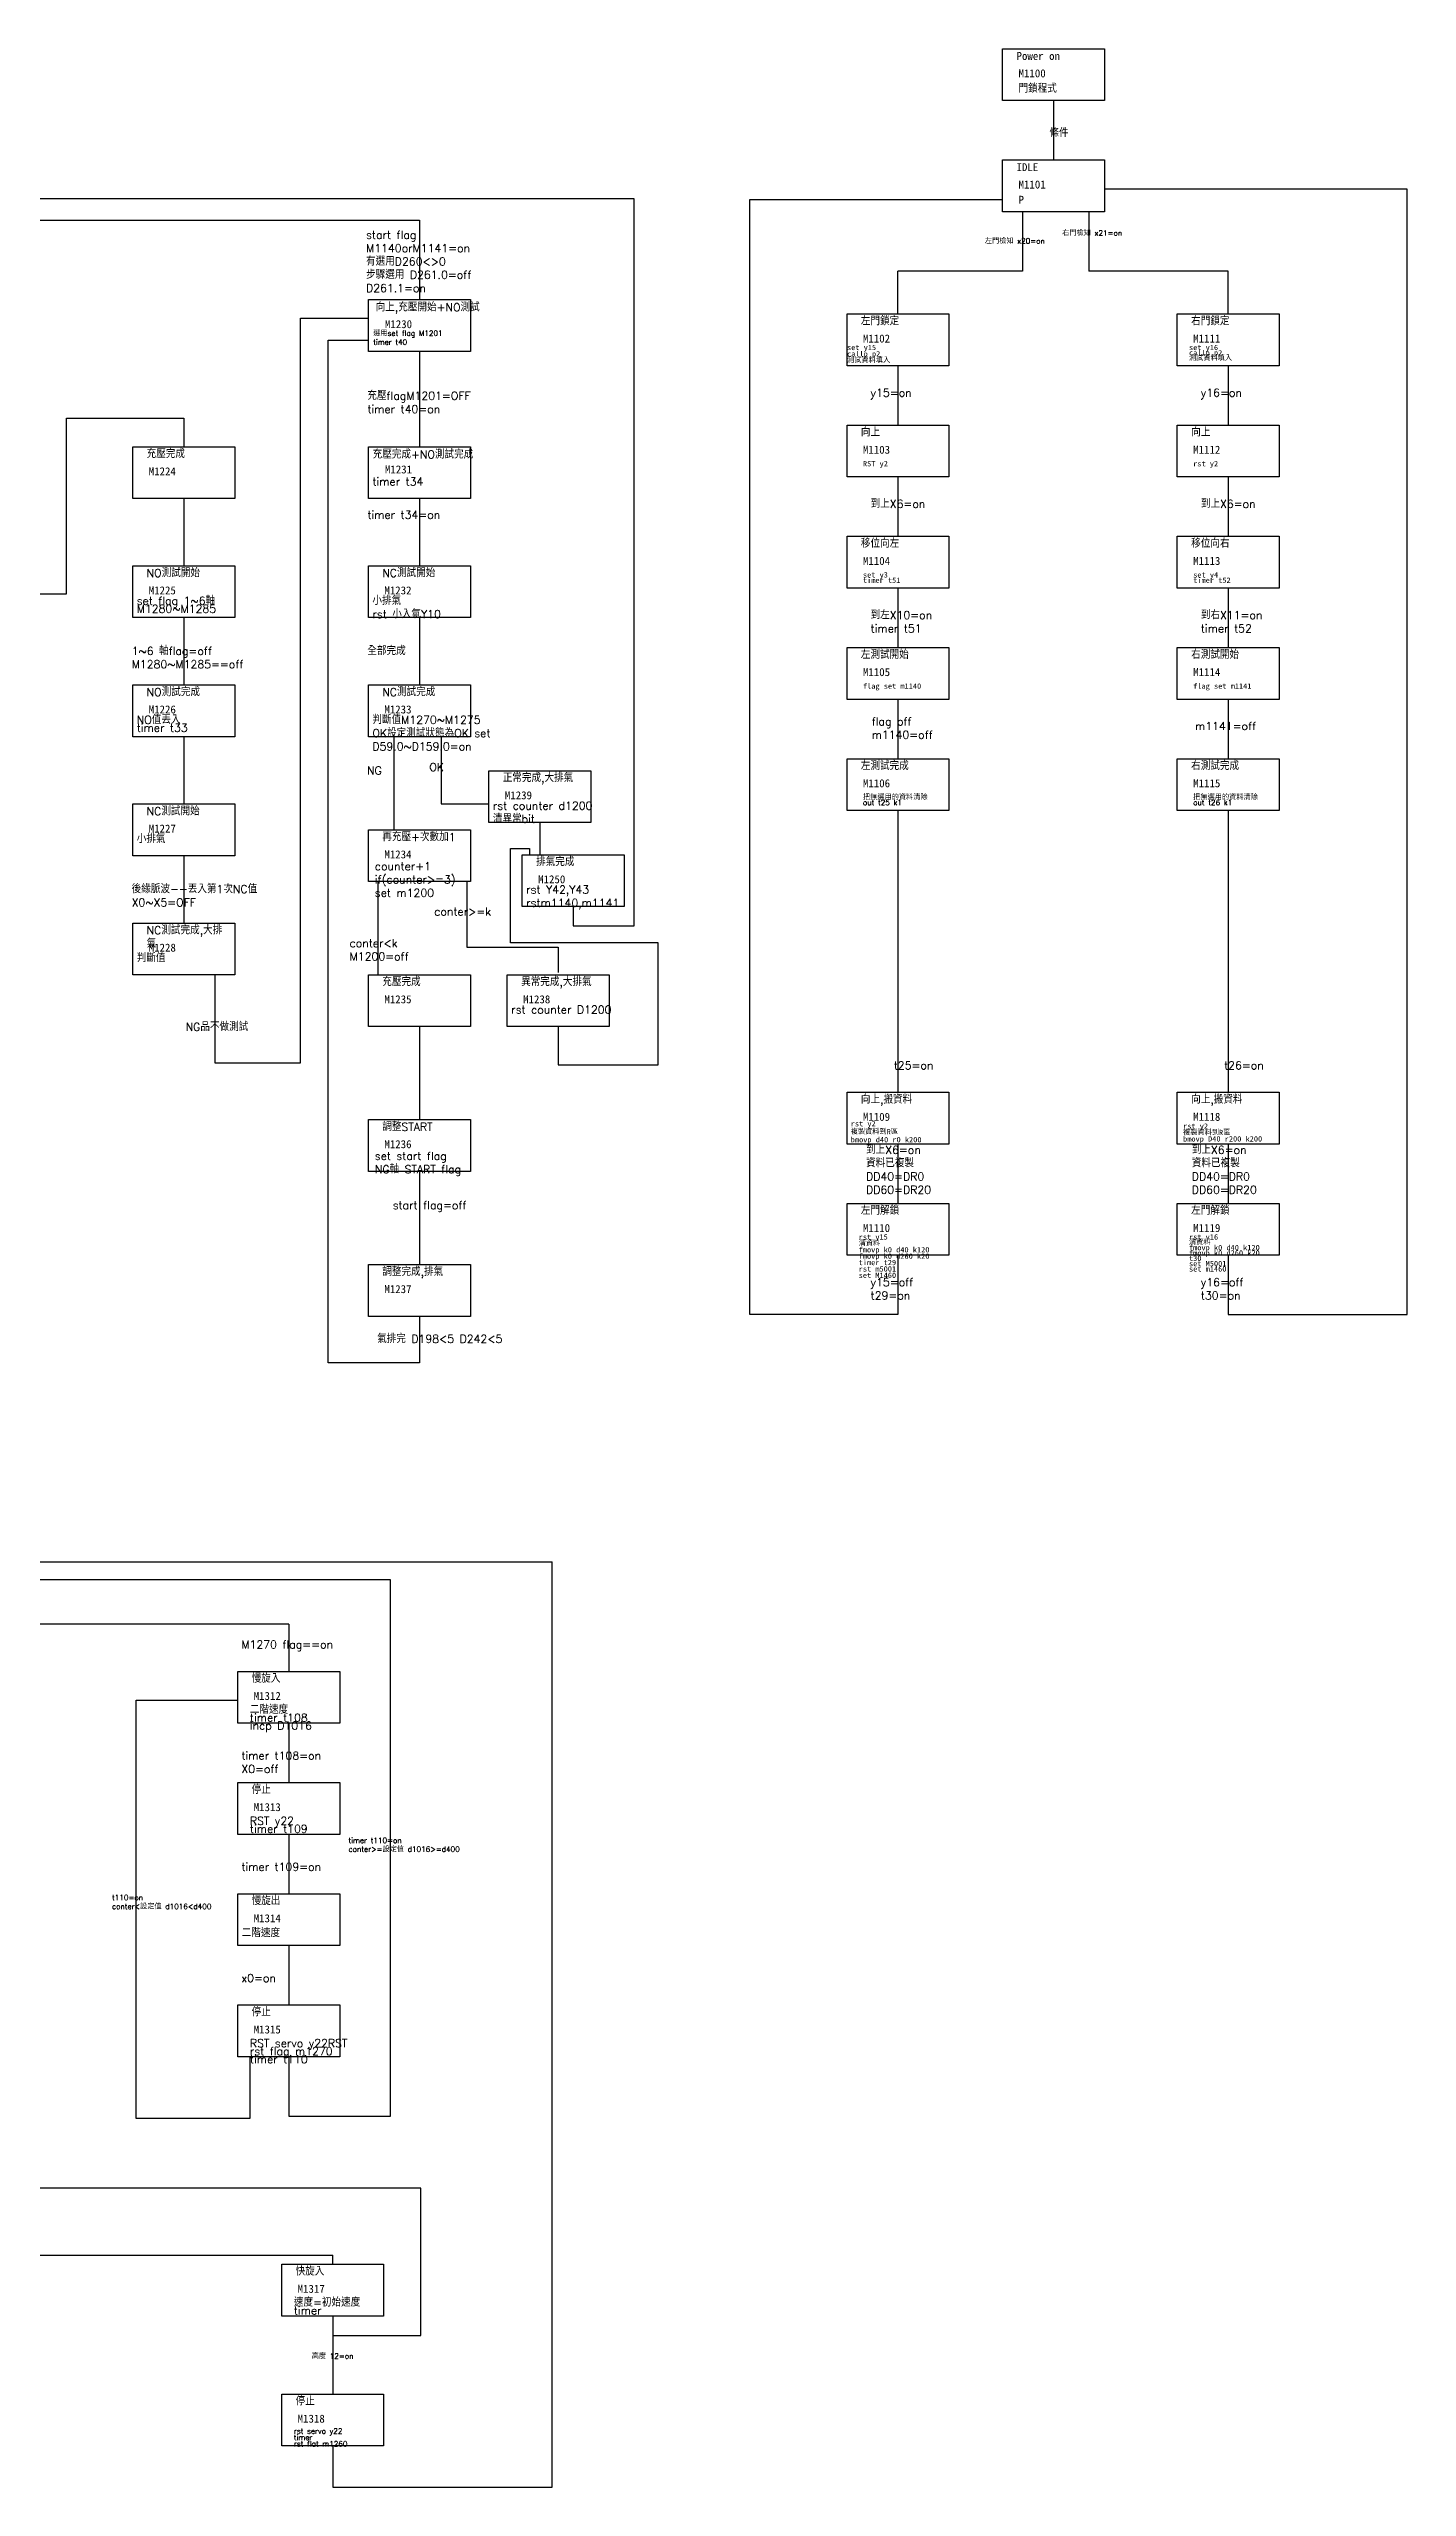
# Model space of a CAD drawing. Extents: x -377 to 167, y -328 to 190.
# Drawn here: x -88.6 to 166.6, y -268.3 to 189.9 of the extents above; entities that cross this region are included whole.
import ezdxf

# ---------------------------------------------------------------- set-up
doc = ezdxf.new("R2010")
doc.units = 0
doc.layers.add('標尺寸層', color=3, linetype='CONTINUOUS')

msp = doc.modelspace()

# ---------------------------------------------------------------- linework, layer by layer
at = {"layer": '標尺寸層', "color": 7}
for p, q in [((100.19, 180.14), (100.19, 168.98)), ((21.37, 161.65), (-92.41, 161.65)), ((21.37, 25.06), (21.37, 161.65)), ((43.13, -47.97), (43.13, 161.53)), ((43.13, 161.53), (90.61, 161.53)), ((166.62, 163.52), (109.76, 163.52)), ((166.62, -47.97), (166.62, 163.52)), ((-101.99, 157.67), (-63.25, 157.67)), ((-63.25, 157.67), (-18.97, 157.67)), ((-18.97, 157.67), (-18.97, 142.74)), ((94.32, 159.25), (94.32, 148.09)), ((106.83, 159.25), (106.83, 148.09)), ((94.32, 148.09), (70.94, 148.09)), ((70.94, 140.05), (70.94, 148.09)), ((133, 148.09), (106.83, 148.09)), ((133, 140.05), (133, 148.09)), ((-41.32, -0.63), (-41.32, 139.24)), ((-41.32, 139.24), (-28.54, 139.24)), ((-36.1, -57.04), (-36.1, 135.13)), ((-36.1, 135.13), (-28.54, 135.13)), ((-18.97, 133.01), (-18.97, 115.1)), ((70.94, 130.31), (70.94, 119.16)), ((133, 130.31), (133, 119.16)), ((-85.27, 87.46), (-85.27, 120.45)), ((-85.27, 120.45), (-63.25, 120.45)), ((-63.25, 120.45), (-63.25, 115.1)), ((70.94, 109.42), (70.94, 98.27)), ((133, 109.42), (133, 98.27)), ((-63.25, 105.36), (-63.25, 92.73)), ((-18.97, 105.36), (-18.97, 92.73)), ((-101.99, 87.46), (-85.27, 87.46)), ((70.94, 88.53), (70.94, 77.38)), ((133, 88.53), (133, 77.38)), ((-63.25, 82.99), (-63.25, 70.35)), ((-18.97, 82.99), (-18.97, 70.35)), ((70.94, 67.64), (70.94, 56.48)), ((133, 67.64), (133, 56.48)), ((-23.77, 60.61), (-23.77, 43.13)), ((-14.9, 60.61), (-14.9, 47.98)), ((-14.9, 47.98), (-5.91, 47.98)), ((70.94, 46.75), (70.94, -6.19)), ((133, 46.75), (133, -6.19)), ((3.66, 44.49), (3.66, 38.45)), ((-63.25, 38.24), (-63.25, 25.6)), ((-1.87, 21.87), (-1.87, 39.63)), ((-1.87, 39.63), (1.69, 39.63)), ((1.69, 39.63), (1.69, 38.45)), ((-26.79, 33.39), (-26.79, 15.9)), ((-10.08, 33.39), (-10.08, 21.07)), ((9.93, 28.71), (9.93, 25.06)), ((9.93, 25.06), (21.37, 25.06)), ((-10.08, 21.07), (7.11, 21.07)), ((25.88, 21.87), (-1.87, 21.87)), ((7.11, 21.07), (7.11, 16.33)), ((25.88, -1.05), (25.88, 21.87)), ((-57.38, 15.87), (-57.38, -0.63)), ((-18.97, 6.16), (-18.97, -11.33)), ((7.11, 6.16), (7.11, -1.05)), ((-57.38, -0.63), (-41.32, -0.63)), ((7.11, -1.05), (25.88, -1.05)), ((70.94, -15.92), (70.94, -27.08)), ((133, -15.92), (133, -27.08)), ((-18.97, -21.07), (-18.97, -38.55)), ((70.94, -36.81), (70.94, -47.97)), ((133, -36.81), (133, -47.97)), ((-18.97, -48.29), (-18.97, -57.04)), ((70.94, -47.97), (43.13, -47.97)), ((133, -47.97), (166.62, -47.97)), ((-18.97, -57.04), (-36.1, -57.04)), ((-154.22, -94.42), (5.99, -94.42)), ((5.99, -268.28), (5.99, -94.42)), ((-24.42, -97.79), (-154.22, -97.79)), ((-24.42, -198.56), (-24.42, -97.79)), ((-43.53, -106.13), (-163.8, -106.13)), ((-43.53, -106.13), (-43.53, -115)), ((-43.53, -124.73), (-43.53, -135.89)), ((-43.53, -145.62), (-43.53, -156.78)), ((-43.53, -166.51), (-43.53, -177.67)), ((-43.53, -166.51), (-43.53, -176.96)), ((-43.53, -187.4), (-43.53, -198.56)), ((-43.53, -187.4), (-43.53, -197.85)), ((-43.53, -198.56), (-24.42, -198.56)), ((-18.71, -212.07), (-145.96, -212.07)), ((-18.71, -239.8), (-18.71, -212.07)), ((-163.8, -224.7), (-35.26, -224.7)), ((-35.26, -226.38), (-35.26, -224.7)), ((-35.26, -236.12), (-35.26, -250.78)), ((-35.27, -239.8), (-18.71, -239.8)), ((-35.26, -260.52), (-35.26, -268.28)), ((-35.26, -268.28), (5.99, -268.28))]:
    msp.add_line(p, q, dxfattribs=at)
at = {"layer": '標尺寸層'}
for p, q in [((-63.25, 60.61), (-63.25, 47.98)), ((-72.19, -198.98), (-72.19, -120.41)), ((-72.19, -120.41), (-53.1, -120.41)), ((-50.82, -187.4), (-50.82, -198.98)), ((-50.82, -198.98), (-72.19, -198.98))]:
    msp.add_line(p, q, dxfattribs=at)
at = {"layer": '標尺寸層', "color": 7}
for points in [[(90.61, 189.87), (109.76, 189.87), (109.76, 180.14), (90.61, 180.14)], [(90.61, 168.98), (109.76, 168.98), (109.76, 159.25), (90.61, 159.25)], [(-28.54, 142.74), (-9.39, 142.74), (-9.39, 133.01), (-28.54, 133.01)], [(61.37, 140.05), (80.52, 140.05), (80.52, 130.31), (61.37, 130.31)], [(123.42, 140.05), (142.57, 140.05), (142.57, 130.31), (123.42, 130.31)], [(61.37, 119.16), (80.52, 119.16), (80.52, 109.42), (61.37, 109.42)], [(123.42, 119.16), (142.57, 119.16), (142.57, 109.42), (123.42, 109.42)], [(-72.82, 115.1), (-53.67, 115.1), (-53.67, 105.36), (-72.82, 105.36)], [(-28.54, 115.1), (-9.39, 115.1), (-9.39, 105.36), (-28.54, 105.36)], [(61.37, 98.27), (80.52, 98.27), (80.52, 88.53), (61.37, 88.53)], [(123.42, 98.27), (142.57, 98.27), (142.57, 88.53), (123.42, 88.53)], [(-72.82, 92.73), (-53.67, 92.73), (-53.67, 82.99), (-72.82, 82.99)], [(-28.54, 92.73), (-9.39, 92.73), (-9.39, 82.99), (-28.54, 82.99)], [(61.37, 77.38), (80.52, 77.38), (80.52, 67.64), (61.37, 67.64)], [(123.42, 77.38), (142.57, 77.38), (142.57, 67.64), (123.42, 67.64)], [(-72.82, 70.35), (-53.67, 70.35), (-53.67, 60.61), (-72.82, 60.61)], [(-28.54, 70.35), (-9.39, 70.35), (-9.39, 60.61), (-28.54, 60.61)], [(61.37, 56.48), (80.52, 56.48), (80.52, 46.75), (61.37, 46.75)], [(123.42, 56.48), (142.57, 56.48), (142.57, 46.75), (123.42, 46.75)], [(-5.91, 54.23), (13.24, 54.23), (13.24, 44.49), (-5.91, 44.49)], [(-72.82, 47.98), (-53.67, 47.98), (-53.67, 38.24), (-72.82, 38.24)], [(-28.54, 43.13), (-9.39, 43.13), (-9.39, 33.39), (-28.54, 33.39)], [(0.35, 38.45), (19.5, 38.45), (19.5, 28.71), (0.35, 28.71)], [(-72.82, 25.6), (-53.67, 25.6), (-53.67, 15.87), (-72.82, 15.87)], [(-28.54, 15.9), (-9.39, 15.9), (-9.39, 6.16), (-28.54, 6.16)], [(-2.47, 15.9), (16.68, 15.9), (16.68, 6.16), (-2.47, 6.16)], [(61.37, -6.19), (80.52, -6.19), (80.52, -15.92), (61.37, -15.92)], [(123.42, -6.19), (142.57, -6.19), (142.57, -15.92), (123.42, -15.92)], [(-28.54, -11.33), (-9.39, -11.33), (-9.39, -21.07), (-28.54, -21.07)], [(61.37, -27.08), (80.52, -27.08), (80.52, -36.81), (61.37, -36.81)], [(123.42, -27.08), (142.57, -27.08), (142.57, -36.81), (123.42, -36.81)], [(-28.54, -38.55), (-9.39, -38.55), (-9.39, -48.29), (-28.54, -48.29)], [(-53.1, -115), (-33.95, -115), (-33.95, -124.73), (-53.1, -124.73)], [(-53.1, -135.89), (-33.95, -135.89), (-33.95, -145.62), (-53.1, -145.62)], [(-53.1, -156.78), (-33.95, -156.78), (-33.95, -166.51), (-53.1, -166.51)], [(-53.1, -177.67), (-33.95, -177.67), (-33.95, -187.4), (-53.1, -187.4)], [(-44.84, -226.38), (-25.69, -226.38), (-25.69, -236.12), (-44.84, -236.12)], [(-44.84, -250.78), (-25.69, -250.78), (-25.69, -260.52), (-44.84, -260.52)]]:
    msp.add_lwpolyline(points, close=True, dxfattribs=at)

# ---------------------------------------------------------------- texts
at = {"layer": '標尺寸層', "color": 7, "char_height": 1.5, "attachment_point": 1}
for s, insert, width in [('Power on', (93.22, 189.27), 14.2593), ('IDLE', (93.22, 168.38), 14.2593), ('{\\Fromanc,chineset|c136;向上,充壓開始+NO測試}', (-27.19, 142.05), 22.7773), ('{\\Fromanc,chineset|c136;左門鎖定}', (63.97, 139.44), 14.2593), ('{\\Fromanc,chineset|c136;右門鎖定}', (126.03, 139.44), 14.2593), ('{\\Fromanc,chineset|c136;充壓完成}', (-70.22, 114.49), 14.2593), ('{\\Fromanc,chineset|c136;充壓完成+NO測試完成}', (-27.75, 114.4), 21.1033), ('{\\Fromanc,chineset|c136;向上}', (63.97, 118.55), 14.2593), ('{\\Fromanc,chineset|c136;向上}', (126.03, 118.55), 14.2593), ('{\\Fromanc,chineset|c136;移位向左}', (63.97, 97.66), 14.2593), ('{\\Fromanc,chineset|c136;移位向右}', (126.03, 97.66), 14.2593), ('{\\Fromanc,chineset|c136;NO測試開始}', (-70.22, 92.12), 14.2593), ('{\\Fromanc,chineset|c136;NC測試開始}', (-25.94, 92.12), 14.2593), ('{\\Fromanc,chineset|c136;左測試開始}', (63.97, 76.77), 14.2593), ('{\\Fromanc,chineset|c136;右測試開始}', (126.03, 76.77), 14.2593), ('{\\Fromanc,chineset|c136;NC測試完成}', (-25.94, 69.75), 14.2593), ('{\\Fromanc,chineset|c136;左測試完成}', (63.97, 55.88), 14.2593), ('{\\Fromanc,chineset|c136;右測試完成}', (126.03, 55.88), 14.2593), ('{\\Fromanc,chineset|c136;正常完成,大排氣}', (-3.31, 53.62), 14.2593), ('{\\Fromanc,chineset|c136;NC測試開始}', (-70.22, 47.37), 14.2593), ('{\\Fromanc,chineset|c136;再充壓+次數加1}', (-25.94, 42.52), 14.2593), ('{\\Fromanc,chineset|c136;排氣完成}', (2.96, 37.84), 14.2593), ('{\\Fromanc,chineset|c136;NC測試完成,大排氣}', (-70.22, 25), 14.2593), ('{\\Fromanc,chineset|c136;充壓完成}', (-25.94, 15.29), 14.2593), ('{\\Fromanc,chineset|c136;異常完成,大排氣}', (0.14, 15.29), 14.2593), ('{\\Fromanc,chineset|c136;向上,搬資料}', (63.97, -6.79), 14.2593), ('{\\Fromanc,chineset|c136;向上,搬資料}', (126.03, -6.79), 14.2593), ('{\\Fromanc,chineset|c136;調整START}', (-25.94, -11.93), 14.2593), ('{\\Fromanc,chineset|c136;左門解鎖}', (63.97, -27.68), 14.2593), ('{\\Fromanc,chineset|c136;左門解鎖}', (126.03, -27.68), 14.2593), ('{\\Fromanc,chineset|c136;調整完成,排氣}', (-25.94, -39.16), 14.2593), ('{\\Fromanc,chineset|c136;慢旋入}', (-50.49, -115.6), 14.2593), ('{\\Fromanc,chineset|c136;停止}', (-50.49, -136.49), 14.2593), ('{\\Fromanc,chineset|c136;慢旋出}', (-50.49, -157.38), 14.2593), ('{\\Fromanc,chineset|c136;停止}', (-50.49, -178.27), 14.2593), ('{\\Fromanc,chineset|c136;快旋入}', (-42.23, -226.99), 14.2593), ('{\\Fromanc,chineset|c136;停止}', (-42.23, -251.39), 14.2593)]:
    msp.add_mtext(s, dxfattribs=dict(at, insert=insert, width=width))
at = {"layer": '標尺寸層', "color": 5, "char_height": 1.5, "width": 14.2593, "attachment_point": 1}
for s, insert in [('M1100', (93.6, 186.01)), ('M1101', (93.6, 165.12)), ('M1230', (-25.45, 138.88)), ('M1102', (64.36, 136.18)), ('M1111', (126.41, 136.18)), ('M1103', (64.36, 115.29)), ('M1112', (126.41, 115.29)), ('M1224', (-69.83, 111.23)), ('M1231', (-25.45, 111.59)), ('M1104', (64.36, 94.4)), ('M1113', (126.41, 94.4)), ('M1225', (-69.83, 88.86)), ('M1232', (-25.55, 88.86)), ('M1105', (64.36, 73.51)), ('M1114', (126.41, 73.51)), ('M1226', (-69.83, 66.49)), ('M1233', (-25.55, 66.49)), ('M1106', (64.36, 52.62)), ('M1115', (126.41, 52.62)), ('M1239', (-2.92, 50.36)), ('M1227', (-69.83, 44.11)), ('M1234', (-25.55, 39.26)), ('M1250', (3.34, 34.58)), ('M1228', (-69.83, 21.74)), ('M1235', (-25.55, 12.03)), ('M1238', (0.52, 12.03)), ('M1109', (64.36, -10.05)), ('M1118', (126.41, -10.05)), ('M1236', (-25.55, -15.19)), ('M1110', (64.36, -30.94)), ('M1119', (126.41, -30.94)), ('M1237', (-25.55, -42.42)), ('M1312', (-50.11, -118.86)), ('M1313', (-50.11, -139.75)), ('M1314', (-50.11, -160.64)), ('M1315', (-50.11, -181.53)), ('M1317', (-41.85, -230.25)), ('M1318', (-41.85, -254.65))]:
    msp.add_mtext(s, dxfattribs=dict(at, insert=insert))
at = {"layer": '標尺寸層', "color": 1, "attachment_point": 1}
for s, insert, char_height, width in [('{\\Fromanc,chineset|c136;門鎖程式}', (93.6, 183.14), 1.5, 14.2593), ('P', (93.6, 162.25), 1.5, 14.2593), ('{\\Fromanc,chineset|c136;選用set flag M1201\\Ptimer t40}', (-27.65, 136.93), 1, 27.1212), ('{\\Fromanc,chineset|c136;timer t34}', (-27.8, 109.29), 1.5, 22.8012), ('{\\Fromanc,chineset|c136;小排氣\\Prst 小入氣Y10}', (-27.8, 86.91), 1.5, 22.8012), ('{\\Fromanc,chineset|c136;判斷值M1270~M1275\\POK設定測試狀態為OK set D59.0~D159.0=on}', (-27.8, 64.54), 1.5, 22.8012), ('{\\Fromanc,chineset|c136;rst counter d1200\\P清異常bit}', (-5.17, 48.41), 1.5, 22.8012), ('{\\Fromanc,chineset|c136;小排氣}', (-72.08, 42.17), 1.5, 22.8012), ('{\\Fromanc,chineset|c136;counter+1\\Pif(counter>=3)\\Pset m1200}', (-27.34, 37.04), 1.5, 22.8012), ('{\\Fromanc,chineset|c136;rst Y42,Y43\\Prstm1140,m1141}', (1.09, 32.64), 1.5, 22.8012), ('{\\Fromanc,chineset|c136;判斷值}', (-72.08, 19.79), 1.5, 22.8012), ('{\\Fromanc,chineset|c136;rst counter D1200}', (-1.72, 10.09), 1.5, 22.8012), ('{\\Fromanc,chineset|c136;set start flag\\PNG軸 START flag}', (-27.34, -17.41), 1.5, 22.8012)]:
    msp.add_mtext(s, dxfattribs=dict(at, insert=insert, char_height=char_height, width=width))
at = {"layer": '標尺寸層', "color": 2, "attachment_point": 1}
for s, insert, char_height, width in [('{\\Fromanc,chineset|c136;條件}', (99.4, 174.79), 1.5, 14.2593), ('{\\Fromanc,chineset|c136;右門檢知 x21=on}', (101.8, 155.76), 1, 14.2593), ('{\\Fromanc,chineset|c136;start flag M1140orM1141=on\\P有選用D260<>0\\P步驟選用 D261.0=off\\PD261.1=on}', (-28.99, 155.66), 1.5, 24.488), ('{\\Fromanc,chineset|c136;左門檢知 x20=on}', (87.28, 154.26), 1, 14.2593), ('{\\Fromanc,chineset|c136;充壓flagM1201=OFF\\Ptimer t40=on}', (-28.75, 125.43), 1.5, 24.488), ('{\\Fromanc,chineset|c136;y15=on}', (65.8, 126), 1.5, 14.2593), ('{\\Fromanc,chineset|c136;y16=on}', (127.85, 126), 1.5, 14.2593), ('{\\Fromanc,chineset|c136;timer t34=on}', (-28.75, 103.06), 1.5, 24.488), ('{\\Fromanc,chineset|c136;到上X6=on}', (65.8, 105.11), 1.5, 14.2593), ('{\\Fromanc,chineset|c136;到上X6=on}', (127.85, 105.11), 1.5, 14.2593), ('{\\Fromanc,chineset|c136;到左X10=on\\Ptimer t51}', (65.8, 84.22), 1.5, 14.2593), ('{\\Fromanc,chineset|c136;到右X11=on\\Ptimer t52}', (127.85, 84.22), 1.5, 14.2593), ('{\\Fromanc,chineset|c136;1~6 軸flag=off\\PM1280~M1285==off}', (-73.03, 77.48), 1.5, 24.488), ('{\\Fromanc,chineset|c136;全部完成}', (-28.75, 77.48), 1.5, 24.488), ('{\\Fromanc,chineset|c136;flag off m1140=off}', (66, 64.23), 1.5, 14.2593), ('{\\Fromanc,chineset|c136;m1141=off}', (126.75, 63.38), 1.5, 14.2593), ('{\\Fromanc,chineset|c136;NG}', (-28.8, 55.02), 1.5, 24.488), ('{\\Fromanc,chineset|c136;OK}', (-17.11, 55.66), 1.5, 24.488), ('{\\Fromanc,chineset|c136;後緣脈波--丟入第1次NC值\\PX0~X5=OFF}', (-73.03, 32.74), 1.5, 24.488), ('{\\Fromanc,chineset|c136;conter>=k}', (-16.18, 28.51), 1.5, 24.488), ('{\\Fromanc,chineset|c136;conter<k\\PM1200=off}', (-32.08, 22.58), 1.5, 24.488), ('{\\Fromanc,chineset|c136;NG品不做測試}', (-62.89, 6.85), 1.5, 24.488), ('{\\Fromanc,chineset|c136;t25=on}', (70.15, -0.38), 1.5, 14.2593), ('{\\Fromanc,chineset|c136;t26=on}', (132.21, -0.38), 1.5, 14.2593), ('{\\Fromanc,chineset|c136;到上X6=on\\P資料已複製DD40=DR0\\PDD60=DR20}', (64.95, -16.26), 1.5, 14.2593), ('{\\Fromanc,chineset|c136;到上X6=on\\P資料已複製DD40=DR0\\PDD60=DR20}', (126.15, -16.26), 1.5, 14.2593), ('{\\Fromanc,chineset|c136;start flag=off}', (-23.99, -26.66), 1.5, 24.488), ('{\\Fromanc,chineset|c136;y15=off\\Pt29=on}', (65.8, -41.12), 1.5, 14.2593), ('{\\Fromanc,chineset|c136;y16=off\\Pt30=on}', (127.85, -41.12), 1.5, 14.2593), ('{\\Fromanc,chineset|c136;氣排完 D198<5 D242<5}', (-26.91, -51.76), 1.5, 24.488), ('{\\Fromanc,chineset|c136;M1270 flag==on}', (-52.42, -109.19), 1.5, 24.3604), ('{\\Fromanc,chineset|c136;timer t108=on\\PX0=off}', (-52.42, -130.08), 1.5, 24.3604), ('{\\Fromanc,chineset|c136;timer t109=on}', (-52.42, -150.97), 1.5, 24.3604), ('{\\Fromanc,chineset|c136;x0=on}', (-52.42, -171.86), 1.5, 24.3604)]:
    msp.add_mtext(s, dxfattribs=dict(at, insert=insert, char_height=char_height, width=width))
at = {"layer": '標尺寸層', "color": 1, "attachment_point": 1}
for s, insert, char_height, width, line_spacing_factor in [('set y15\\Pcallp p2\\P{\\Fromanc,chineset|c136;測試資料填入}', (61.37, 134.26), 1, 19.1507, 0.72), ('set y16\\Pcallp p2\\P{\\Fromanc,chineset|c136;測試資料填入}', (125.62, 134.26), 1, 14.2593, 0.6), ('RST y2', (64.36, 112.42), 1, 14.2593, 0.72), ('rst y2', (126.41, 112.42), 1, 14.2593, 0.6), ('{\\Fromanc,chineset|c136;set flag 1~6軸\\PM1280~M1285}', (-72.08, 86.91), 1.5, 22.8012, 0.6), ('set y3\\Ptimer t51', (64.36, 91.53), 1, 14.2593, 0.6), ('set y4\\Ptimer t52', (126.41, 91.53), 1, 14.2593, 0.6), ('flag set m1140', (64.36, 70.64), 1, 14.2593, 0.6), ('flag set m1141', (126.41, 70.64), 1, 14.2593, 0.6), ('{\\Fromanc,chineset|c136;NO值丟入\\Ptimer t33}', (-72.08, 64.54), 1.5, 22.8012, 0.6), ('{\\Fromanc,chineset|c136;把無選用的資料清除\\Pout t25 k1}', (64.36, 49.75), 1, 14.2593, 0.6), ('{\\Fromanc,chineset|c136;把無選用的資料清除\\Pout t26 k1}', (126.41, 49.75), 1, 14.2593, 0.6), ('rst y2\\P{\\Fromanc,chineset|c136;複製資料到}R{\\Fromanc,chineset|c136;區\\P}bmovp d40 r0 k200', (62.07, -11.59), 1, 19.1507, 0.9), ('rst y2\\P{\\Fromanc,chineset|c136;複製資料到}R{\\Fromanc,chineset|c136;區\\P}bmovp D40 r200 k200', (124.51, -12.04), 1, 18.0575, 0.72), ('rst y15\\P{\\Fromanc,chineset|c136;清資料}\\Pfmovp k0 d40 k120\\Pfmovp k0 d260 k20\\Ptimer t29\\Prst m5001\\Pset M1460', (63.56, -32.87), 1, 25.9293, 0.72), ('rst y16\\P{\\Fromanc,chineset|c136;清資料}\\Pfmovp k0 d40 k120\\Pfmovp k0 d260 k20\\Pt30\\Pset M5001\\Pset m1460', (125.62, -32.87), 1, 21.0891, 0.6), ('{\\Fromanc,chineset|c136;二階速度\\Ptimer t108\\P\\C256;incp D1016}', (-50.82, -121.44), 1.5, 14.2593, 0.6), ('{\\Fromanc,chineset|c136;RST y22\\Ptimer t109}', (-50.82, -142.33), 1.5, 14.2593, 0.6), ('{\\Fromanc,chineset|c136;二階速度}', (-52.35, -163.4), 1.5, 24.1959, 0.6), ('{\\Fromanc,chineset|c136;RST servo y22RST rst flag m1270\\Ptimer t110}', (-50.82, -184.11), 1.5, 23.0123, 0.6), ('{\\Fromanc,chineset|c136;速度=初始速度\\Ptimer }', (-42.56, -232.82), 1.5, 16.8713, 0.6), ('{\\Fromanc,chineset|c136;rst servo y22\\Ptimer\\Prst flat m1260}', (-42.56, -257.22), 1, 23.0104, 0.72)]:
    msp.add_mtext(s, dxfattribs=dict(at, insert=insert, char_height=char_height, width=width, line_spacing_factor=line_spacing_factor))
at = {"layer": '標尺寸層', "color": 3, "insert": (-70.22, 69.75), "char_height": 1.5, "width": 14.2593, "attachment_point": 1, "line_spacing_factor": 0.6}
msp.add_mtext('{\\Fromanc,chineset|c136;NO測試完成}', dxfattribs=at)
at = {"layer": '標尺寸層', "char_height": 1, "width": 24.3604, "attachment_point": 1}
for s, insert in [('\\pt12;{\\Fromanc,chineset|c136;timer t110=on\\Pconter>=設定值 d1016>=d400}', (-32.29, -146.24)), ('{\\Fromanc,chineset|c136;t110=on\\Pconter<設定值 d1016<d400}', (-76.72, -156.99)), ('\\pt9;{\\Fromanc,chineset|c136;\\P高度 12=on}', (-39.2, -241.47))]:
    msp.add_mtext(s, dxfattribs=dict(at, insert=insert))

doc.saveas('drawing.dxf')
